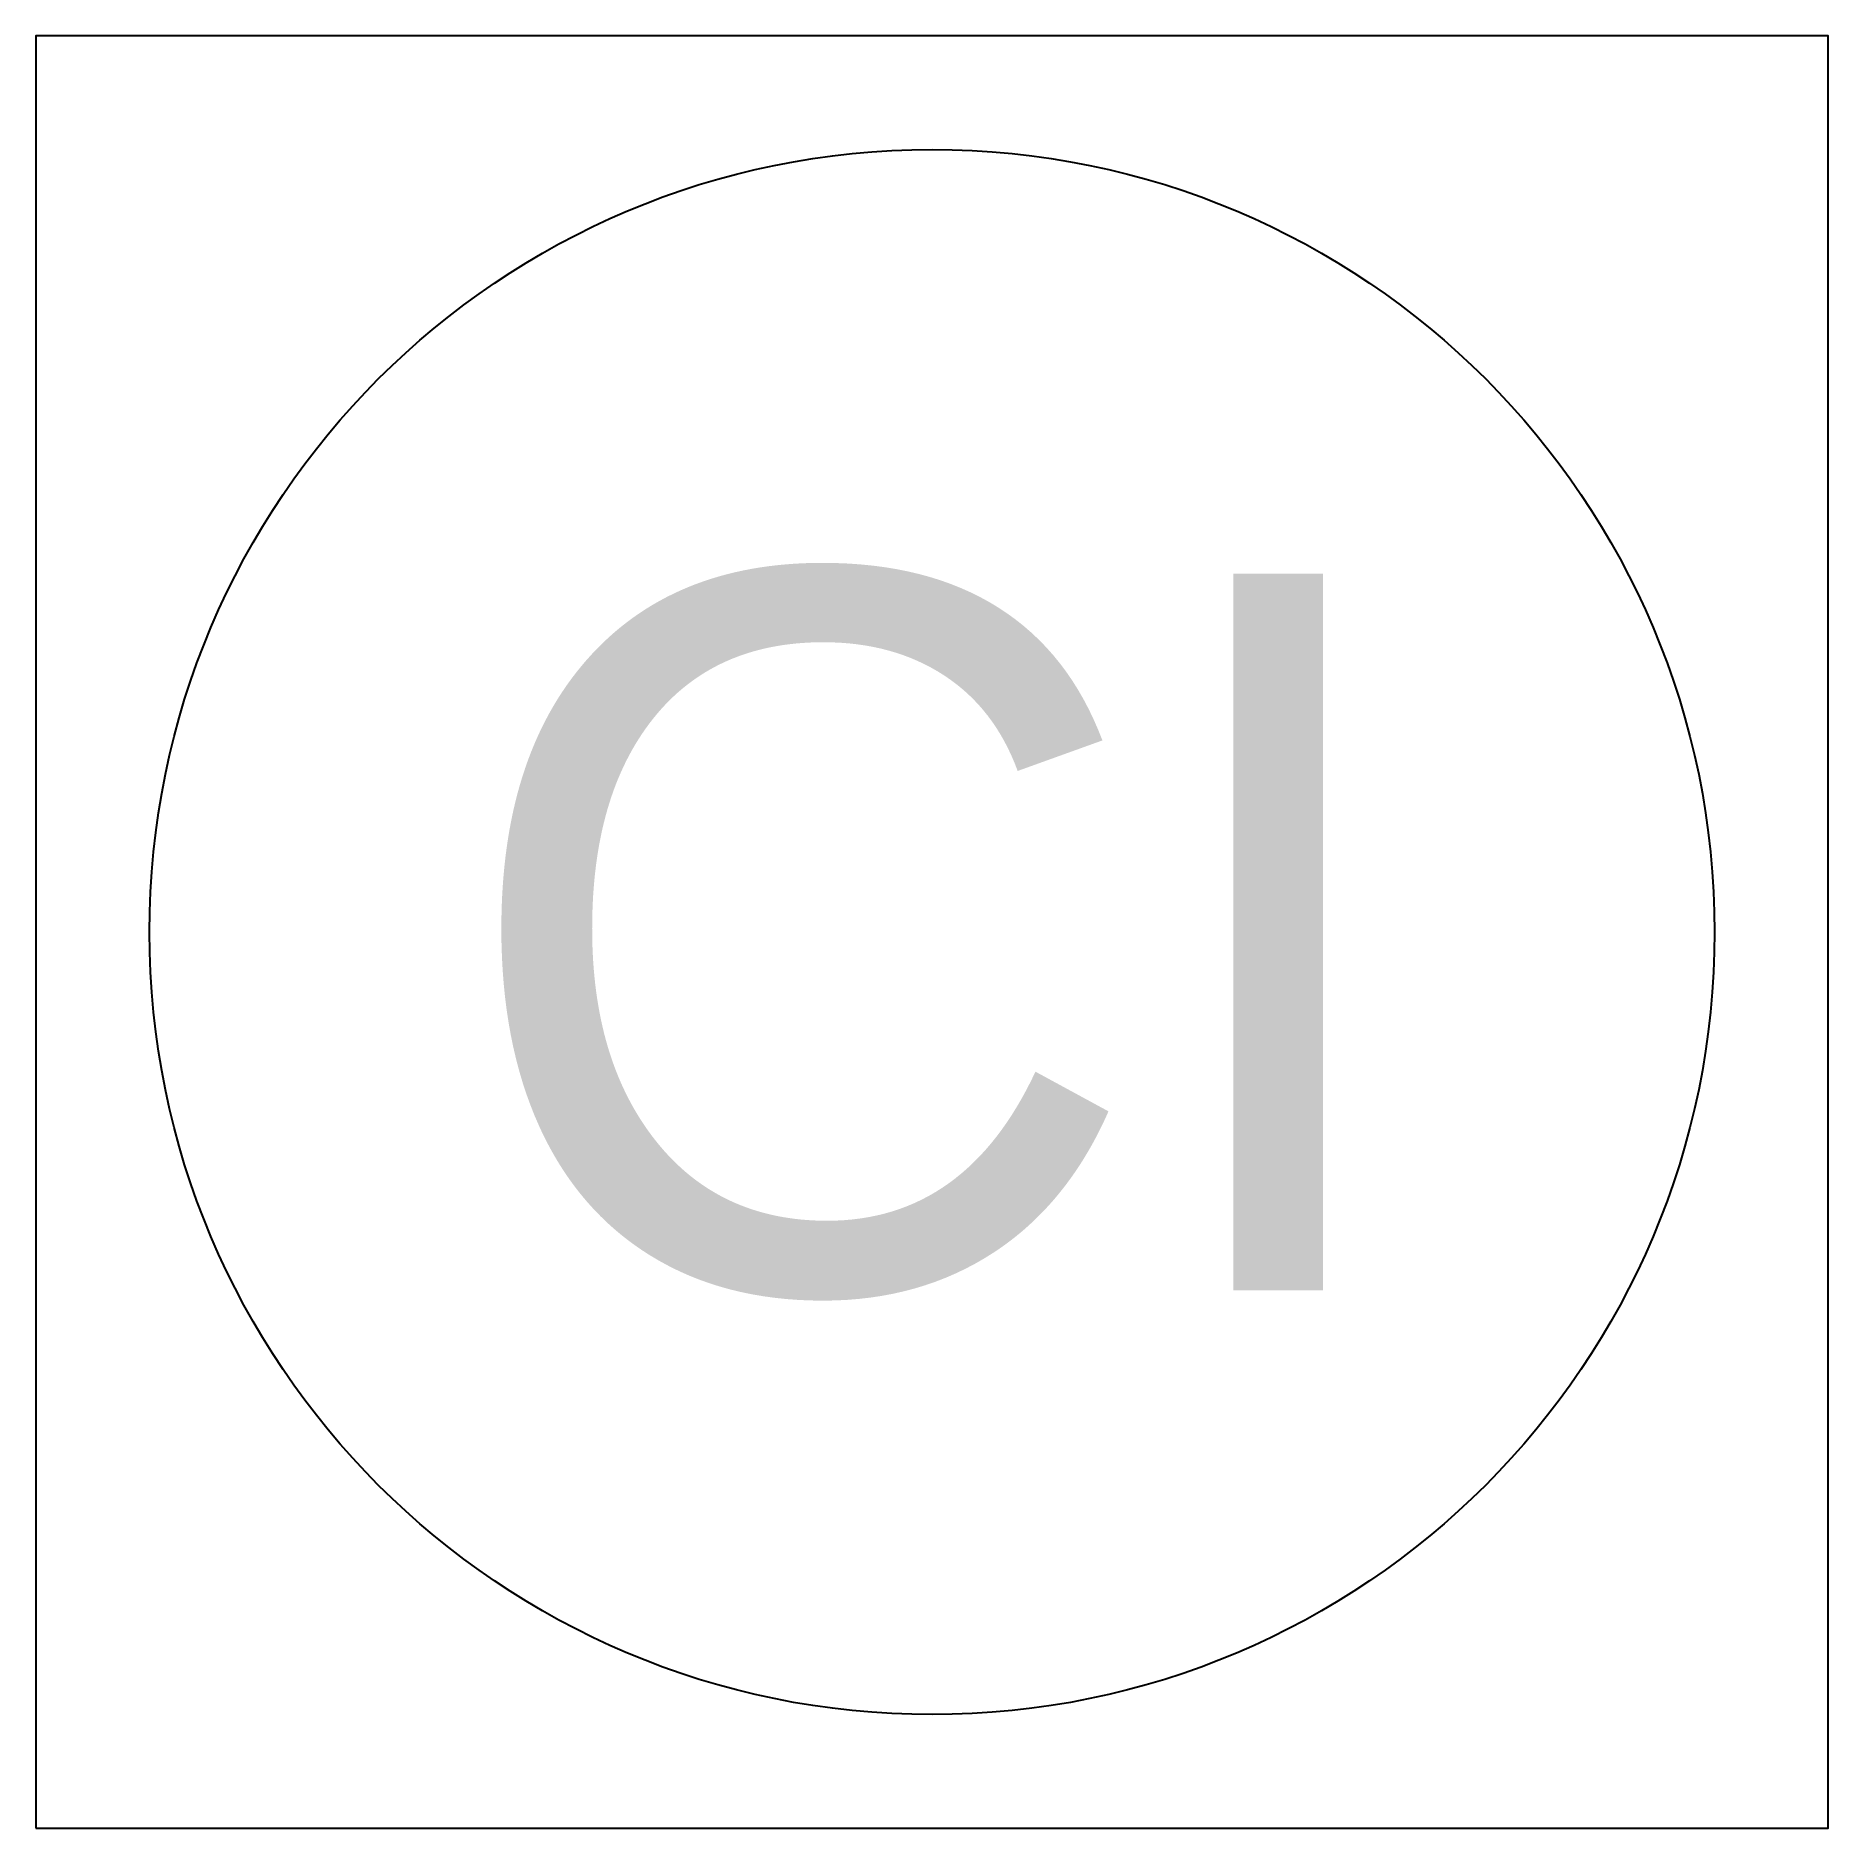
# Model space of a CAD drawing. Header units: millimetres. Extents: x -10192.032 to -10191.532, y -374.18 to -373.68.
import ezdxf
from ezdxf.enums import TextEntityAlignment as Align

# ---------------------------------------------------------------- set-up
doc = ezdxf.new("R2010")
doc.units = ezdxf.units.MM
doc.layers.add('Tub_esgoto_símbolos', color=2, linetype='Continuous')
doc.styles.add('HS', font='hs', dxfattribs={"height": 10})

msp = doc.modelspace()

# ---------------------------------------------------------------- linework, layer by layer
at = {"layer": 'Tub_esgoto_símbolos', "color": 3}
msp.add_lwpolyline([(-10192.0323, -374.17959), (-10191.5323, -374.17959), (-10191.5323, -373.67959), (-10192.0323, -373.67959)], close=True, dxfattribs=at)
at = {"layer": 'Tub_esgoto_símbolos', "color": 1}
msp.add_circle((-10191.7823, -373.92959), 0.21831, dxfattribs=at)

# ---------------------------------------------------------------- texts
at = {"layer": 'Tub_esgoto_símbolos', "style": 'HS'}
msp.add_text('CI', height=0.2, dxfattribs=at).set_placement((-10191.7823, -373.92959), align=Align.MIDDLE_CENTER)

doc.saveas('drawing.dxf')
